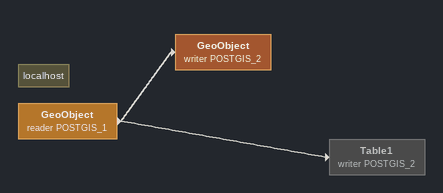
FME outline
Note: localhost
GeoObject (reader POSTGIS_1)
    -> Table1 (writer POSTGIS_2)
    -> GeoObject (writer POSTGIS_2)
GeoObject (writer POSTGIS_2)
Table1 (writer POSTGIS_2) [off]
